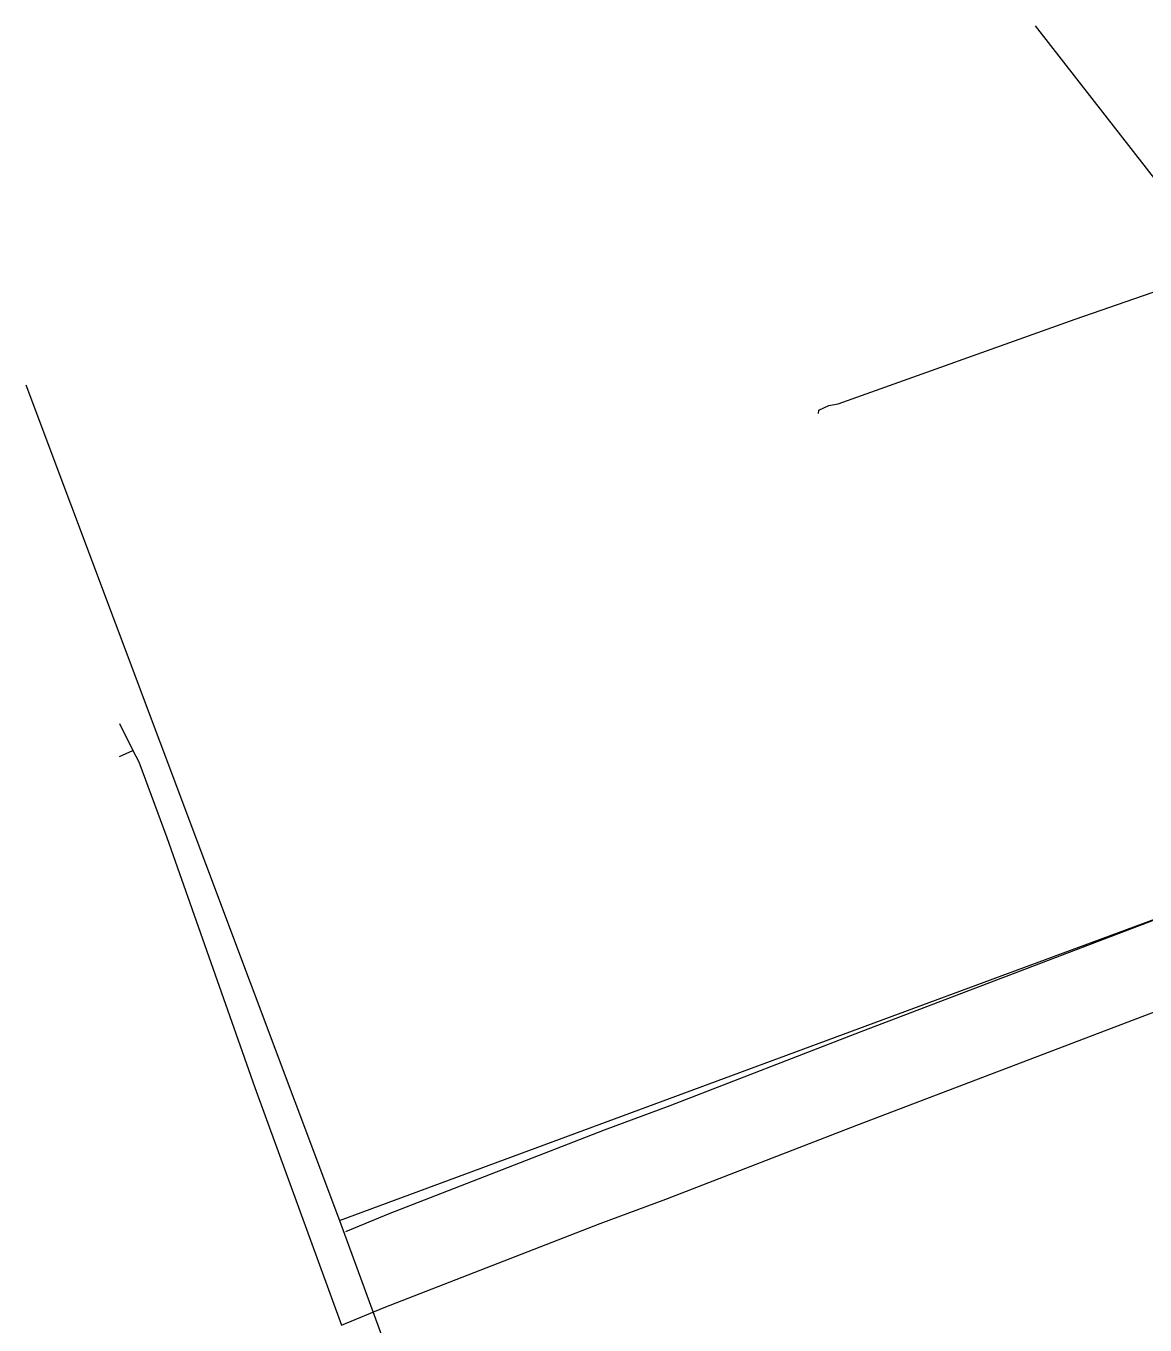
# Model space of a CAD drawing. Extents: x 705356 to 744726, y 4888607 to 4948520.
# Drawn here: x 707500 to 710130, y 4909699 to 4912753 of the extents above; entities that cross this region are included whole.
import ezdxf

# ---------------------------------------------------------------- set-up
doc = ezdxf.new("R2010")
doc.units = 0
for name, color, linetype in [('Archive County', 7, 'Continuous'), ('County', 7, 'Continuous'), ('County Data', 7, 'Continuous'), ('Township', 7, 'Continuous')]:
    doc.layers.add(name, color=color, linetype=linetype)

msp = doc.modelspace()

# ---------------------------------------------------------------- linework, layer by layer
at = {"layer": 'Archive County'}
for points in [[(709872.4, 4912752.9), (710521.5, 4911920)], [(709363, 4911842), (709364, 4911850), (709387, 4911861), (709409, 4911865), (709966, 4912064), (710308, 4912182), (710316.6, 4912179.4)], [(707500, 4911909.2), (708237.3, 4909945.1)], [(708252, 4909919), (708352, 4909960), (708860, 4910158), (709014, 4910215), (709463, 4910389), (710453, 4910766)], [(708237.3, 4909945.1), (708720.5, 4908623.9)]]:
    msp.add_lwpolyline(points, dxfattribs=at)
at = {"layer": 'County'}
for points in [[(707720, 4911113.2), (707751, 4911050)], [(707751, 4911050), (707765, 4911023), (707831, 4910845), (708038, 4910257), (708242, 4909699)], [(708242, 4909699), (708342, 4909740), (708850, 4909938), (709004, 4909995), (709453, 4910169), (710443, 4910546)]]:
    msp.add_lwpolyline(points, dxfattribs=at)
at = {"layer": 'County Data'}
for points in [[(709872.4, 4912752.9), (710521.5, 4911920)], [(709363, 4911842), (709364, 4911850), (709387, 4911861), (709409, 4911865), (709966, 4912064), (710308, 4912182), (710316.6, 4912179.4)], [(707500, 4911909.2), (708237.3, 4909945.1)], [(708237.3, 4909945.1), (710456.1, 4910765.2)], [(708237.3, 4909945.1), (708720.5, 4908623.9)]]:
    msp.add_lwpolyline(points, dxfattribs=at)
at = {"layer": 'Township'}
msp.add_lwpolyline([(707720, 4911035.8), (707751, 4911050)], dxfattribs=at)

doc.saveas('drawing.dxf')
